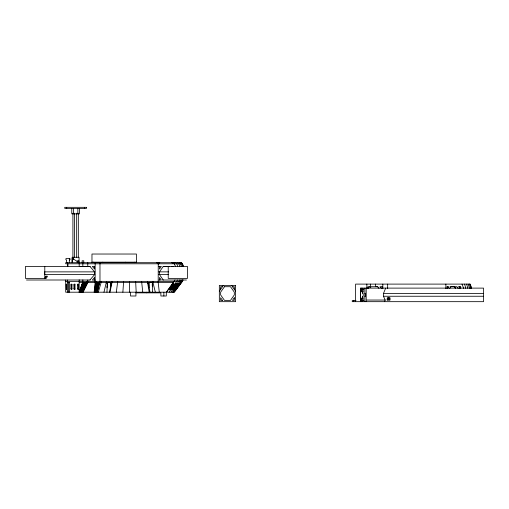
<?xml version="1.0" encoding="UTF-8"?>
<svg xmlns="http://www.w3.org/2000/svg" width="509" height="509" viewBox="0 0 509 509"><rect width="100%" height="100%" fill="white"/><g stroke="black" fill="none" stroke-linecap="round" stroke-linejoin="round"><path stroke-width="0.76" d="M66.622 262.701L66.622 259.991A0.814 0.814 0 0 1 65.807 259.176A0.814 0.814 0 0 1 66.622 258.368L69.332 258.368A0.814 0.814 0 0 1 70.147 259.176A0.814 0.814 0 0 1 69.332 259.991M67.436 266.551L67.436 263.471M69.332 262.701L69.332 258.368M72.233 258.381L72.227 257.713L72.227 262.269L72.233 257.28L79.054 257.28L79.048 262.701L73.315 258.909L73.315 257.713L73.315 258.381M73.309 258.852L73.309 259.405L73.315 257.28L73.309 259.603M129.515 292.204L129.63 281.362M158.248 262.701L158.197 282.444L159.285 292.204M122.873 292.204L123.63 281.362M106.712 282.444L107.335 284.226L106.941 292.204M152.566 292.204L152.293 284.308L152.954 281.362M94.152 292.204L95.164 282.444L95.151 262.701M94.464 292.204L95.597 282.444M109.378 292.204L112.005 281.362M94.744 292.204L96.029 282.444M94.878 292.204L96.233 281.362M116.332 292.204L117.725 281.362M95.03 292.204L96.456 282.444M95.31 292.204L96.882 282.444M95.584 292.204L97.302 282.444M95.857 292.204L97.715 282.444M96.125 292.204L98.122 282.444M110.001 292.204L112.005 282.444M96.386 292.204L98.517 282.444M96.64 292.204L98.905 282.444M96.882 292.204L99.28 282.444M97.327 292.204L99.834 281.362M97.124 292.204L99.643 282.444M103.963 292.204L106.553 281.362M158.503 262.701L158.197 263.789L156.778 262.701M360.557 289.201L361.002 289.201L361.575 291.167L363.203 293.878L363.203 295.907L361.575 298.618L361.002 300.59L360.557 300.59M385.688 288.113L383.43 293.54L383.43 296.251L385.211 300.049L384.581 301.672M98.301 292.204L101.437 281.362M175.637 283.233L175.408 283.698L176.057 284.2L171.558 289.996L176.203 283.545L176.057 284.2M83.215 282.444L79.9 292.204L82.852 282.444L79.175 292.204L79.188 279.829M79.175 292.204L82.598 282.444L82.598 281.362M80.155 292.204L83.597 282.444M80.422 292.204L83.979 282.444M180.269 283.551L175.401 290.035L180.256 283.532M80.689 292.204L84.379 282.444M80.969 292.204L84.787 282.444M81.249 292.204L85.2 282.444M81.535 292.204L85.62 282.444M87.79 280.058L87.79 282.444L82.712 292.204L86.912 282.444L86.899 281.362M81.828 292.204L86.046 282.444M82.121 292.204L86.479 282.444M82.42 292.204L86.912 282.444M82.712 292.204L87.351 282.444M83.056 292.204L87.79 282.444M174.326 281.362L166.411 292.204L175.02 279.963M158.763 262.701L158.197 263.789L157.007 262.701M363.203 300.59L363.203 297.797L361.549 300.59L363.878 300.59M44.703 278.378L45.95 276.209L47.496 276.209L46.255 278.378L25.45 278.378L25.45 266.449L90.144 266.449M45.167 278.378L46.414 276.209M368.293 288.673L369.426 286.707M173.862 284.213L173.925 283.558L169.446 289.354L169.382 290.009L173.862 284.213L173.238 283.71L169.312 289.201M177.768 284.194L178.004 283.545L173.251 290.003L177.768 284.194L177.107 283.685L176.279 284.843M179.047 284.187L179.378 283.558L174.562 290.028L179.047 284.187L178.379 283.678M447.895 288.279L448.983 286.707L447.061 286.707M449.689 288.527L450.955 286.707M219.341 291.18L223.394 285.403M169.103 292.204L176.776 281.362A21.263 19.437 -90 0 0 177.31 279.963M171.215 289.449L174.498 284.989M173.779 288.31L174.612 287.152M170.967 292.204L178.805 281.362A21.263 20.086 90 0 0 179.359 279.963M172.424 292.204L180.396 281.362A21.263 20.602 90 0 0 180.962 279.963M173.474 292.204L181.541 281.362A21.263 20.971 -90 0 0 182.12 279.963M174.065 292.204L182.228 281.362A21.263 21.193 -90 0 0 182.814 279.963M65.718 280.058L65.712 292.204L174.294 292.204L182.464 281.362A21.283 21.283 0 0 0 183.036 279.963M159.024 262.701L158.197 263.789L157.249 262.701M89.908 280.058L94.566 274.606L94.566 271.844L89.908 266.392L83.4 266.392M159.285 262.701L158.197 263.789L157.491 262.701M159.546 262.701L158.197 263.789L157.739 262.701M159.807 262.701L158.197 263.789L157.987 262.701M91.97 262.16L136.444 262.16M182.464 263.789L65.706 263.789L65.706 262.701L181.49 262.701L182.464 263.789A21.283 21.283 0 0 1 183.507 266.614M80.25 266.392L81.758 266.392M94.629 266.392L92.326 266.392L94.566 269.013L94.566 266.392M158.789 266.392L161.321 266.392L159.495 269.013L159.495 266.392M169.255 266.392L163.287 266.392L159.495 271.844L159.495 274.606L163.287 280.058M171.228 266.392L173.047 266.392M163.179 266.449L187.477 266.449L187.477 278.378L168.231 278.378L168.231 266.449M94.871 271.87L44.646 271.87L44.646 274.58L94.871 274.58M158.7 271.87L168.689 271.87M158.7 274.58L168.689 274.58M26.474 280.001L90.169 280.001M95.259 280.058L92.326 280.058L94.566 277.437L94.566 280.058M158.91 280.058L161.321 280.058L159.495 277.437L159.495 280.058M162.441 280.001L186.453 280.001M65.718 281.362L182.464 281.362M68.753 282.31L69.561 282.31M107.641 282.31L109.81 282.31M149.722 282.31L151.873 282.31M69.466 282.444L67.411 282.444L67.411 292.204M79.175 282.444L173.391 282.444M180.822 282.444L181.376 282.8M70.948 284.887A0.814 0.35 90 0 1 71.298 284.073A0.814 0.35 90 0 1 71.648 284.887L71.648 288.679A0.814 0.35 90 0 1 71.298 289.494A0.814 0.35 90 0 1 70.948 288.679L70.948 284.887L71.928 284.887A0.814 0.35 90 0 1 72.03 284.308M73.926 284.887A0.814 0.439 -90 0 1 74.365 284.073A0.814 0.439 -90 0 1 74.804 284.887L74.836 288.679A0.814 0.439 -90 0 1 74.365 289.494A0.814 0.439 -90 0 1 73.926 288.679L73.926 284.887L74.836 284.887A0.814 0.439 -90 0 1 75.058 284.181M77.502 284.887A0.814 0.522 -90 0 1 78.023 284.073A0.814 0.522 -90 0 1 78.545 284.887L78.545 288.679A0.814 0.522 -90 0 1 78.023 289.494A0.814 0.522 -90 0 1 77.502 288.679L77.502 284.887L78.329 284.887A0.814 0.522 -90 0 1 78.596 284.181M375.865 286.567L377.697 286.567M450.904 286.567L454.111 286.567M222.478 286.707L220.645 286.707L220.645 289.328M232.473 286.707L234.312 286.707L234.312 289.328M369.47 286.707L367.918 286.707L367.918 288.673M377.843 286.707L371.067 286.707L370.52 287.636L370.52 284.105M382.297 286.707L379.994 286.707L381.336 288.279M450.783 286.707L456.923 286.707L458.189 288.527M458.794 286.707L460.715 286.707L460.715 288.673M70.948 288.679L71.928 288.679A0.814 0.35 90 0 0 72.03 289.258M73.926 288.679L74.836 288.679A0.814 0.439 -90 0 0 75.058 289.386M77.502 288.679L78.329 288.679A0.814 0.522 -90 0 0 78.596 289.386M363.878 289.201L361.549 289.201L363.203 291.988L363.203 289.201M135.935 292.86L160.882 292.86L160.882 296.003L166.303 296.003L166.303 292.204M364.845 293.54L365.621 293.54L365.621 296.251L364.845 296.251M383.43 293.54L483.55 293.54M383.43 296.251L483.55 296.251M387.069 298.147L389.105 298.147M387.069 299.502L389.105 299.502M366.798 300.049L385.211 300.049M387.056 300.049L390.053 300.049L390.053 297.88L387.336 297.88L387.336 300.049M356.033 300.374L353.386 300.374L353.386 301.672M353.57 300.59L352.26 300.59L352.26 301.672L483.55 301.672L483.55 288.113L360.557 288.113L360.557 301.672M171.743 262.701L174.326 263.789L175.586 266.614M147.419 282.444L148.482 284.302L150.021 292.204M171.991 262.701L174.326 263.789L174.078 262.701M172.233 262.701L174.326 263.789L173.963 262.701M172.475 262.701L174.326 263.789L173.83 262.701M172.704 262.701L174.326 263.789L173.677 262.701M175.401 288.807L175.987 289.386L175.211 289.067M172.92 262.701L174.326 263.789L173.512 262.701M173.365 288.883L173.995 289.373M171.749 288.877L172.366 289.36M171.151 288.877L171.768 289.36M169.573 288.87L170.171 289.354M173.13 262.701L174.326 263.789L173.327 262.701M181.261 262.701L182.228 263.789A21.263 21.193 -90 0 1 183.285 266.614M180.574 262.701L181.541 263.789A21.263 20.971 -90 0 1 182.585 266.614M179.429 262.701L180.396 263.789A21.263 20.602 90 0 1 181.42 266.614M177.838 262.701L178.805 263.789A21.263 20.086 90 0 1 179.804 266.614M175.809 262.701L176.776 263.789A21.263 19.437 -90 0 1 177.743 266.614M377.57 286.707L378.97 288.342M231.563 285.403L235.61 291.18M458.895 286.707L459.983 288.279M454.518 286.707L455.663 288.527M454.359 286.707L455.504 288.527M462.007 284.105L463.699 288.393M152.954 282.444L155.34 292.204M149.182 292.204L147.394 281.362M142.768 292.204L141.597 281.362M136.183 292.204L135.648 281.362M460.009 286.707L460.009 288.673M447.163 286.707L447.163 288.673M445.871 284.105L445.871 288.686M387.654 284.105L387.654 288.686M382.825 284.105L382.825 288.686M382.234 286.707L382.234 288.673M375.457 284.105L375.457 286.707M366.849 284.105L366.849 288.686M366.194 288.113L366.194 301.672M364.845 288.113L364.845 301.672M362.777 288.113L362.777 289.201M362.777 291.523L362.777 293.413M362.777 296.372L362.777 298.261M362.777 300.59L362.777 301.672M361.575 288.113L361.575 291.167M361.575 298.618L361.575 301.672M360.811 288.113L360.811 289.201M360.811 300.59L360.811 301.672M360.626 289.201L360.626 300.59M355.613 300.374L355.613 284.105L470.125 284.105A21.283 21.283 0 0 1 471.544 288.393M355.269 300.374L355.269 301.672M163.866 292.204L163.866 296.003M152.337 282.444L152.337 286.071M149.048 282.444L149.048 287.884M148.838 282.444L148.838 286.071M146.783 292.204L146.783 292.86M136.444 262.701L136.444 254.029L91.97 254.029L91.97 262.701M135.935 292.204L135.935 296.003L130.514 296.003L130.514 292.204M134.815 262.16L134.815 262.701M125.596 262.16L125.596 262.701M110.676 282.444L110.676 286.013M110.447 282.444L110.447 287.795M107.24 282.444L107.24 286.013M107.005 286.268L107.005 287.795M102.818 262.16L102.818 262.701M99.98 262.701L99.987 281.362M93.599 262.16L93.599 262.701M87.777 262.701L87.79 266.392M84.57 207.328L84.57 208.41M83.762 262.701L83.762 260.805L82.134 260.805L82.134 262.701M82.84 262.701L82.852 266.614M82.852 279.874L82.852 281.362M79.468 208.41L79.468 213.837L71.769 213.837L71.769 208.41M79.188 266.08L79.175 262.701M78.882 262.701L78.882 260.805L77.253 260.805L77.253 262.701M78.329 213.188L78.329 257.204M78.329 284.887L78.329 288.679M77.845 208.41L77.845 213.837M76.662 213.188L76.662 257.204M74.804 284.887L74.804 288.679M74.581 213.188L74.581 257.204M73.398 208.41L73.398 213.837M72.908 213.188L72.908 257.204M72.233 258.909L72.233 262.701M71.928 284.887L71.928 288.679M69.249 282.444L69.262 292.204M68.734 282.444L68.734 292.204M67.945 263.789L67.945 266.112M67.595 262.701L67.595 263.789M67.608 280.058L67.595 282.444M67.379 263.248L67.379 263.789M66.673 207.328L66.673 208.41M44.792 266.449L44.792 278.378M469.909 284.105A21.263 21.193 -90 0 1 471.321 288.393M469.215 284.105A21.263 20.971 -90 0 1 470.615 288.393M468.07 284.105A21.263 20.602 90 0 1 469.451 288.393M466.479 284.105A21.263 20.086 -90 0 1 467.822 288.393M464.456 284.105A21.263 19.437 -90 0 1 465.748 288.393M389.041 300.125A1.082 0.891 0 0 0 389.08 299.896L389.08 298.026A1.082 0.891 0 0 0 388.933 297.58M66.24 284.671L66.367 289.494L66.367 284.073L66.24 284.671M224.469 286.707L220.645 292.16L220.645 294.915L224.469 300.374L230.488 300.374L234.312 294.915L234.312 292.16L230.488 286.707L224.469 286.707M234.312 297.752L232.473 300.374L234.312 300.374L234.312 297.752M86.466 207.328L64.77 207.328L64.77 208.41L86.466 208.41L86.466 207.328M235.61 285.403L219.341 285.403L219.341 301.672L235.61 301.672L235.61 285.403M222.478 300.374L220.645 300.374L220.645 297.752L222.478 300.374"/></g></svg>
